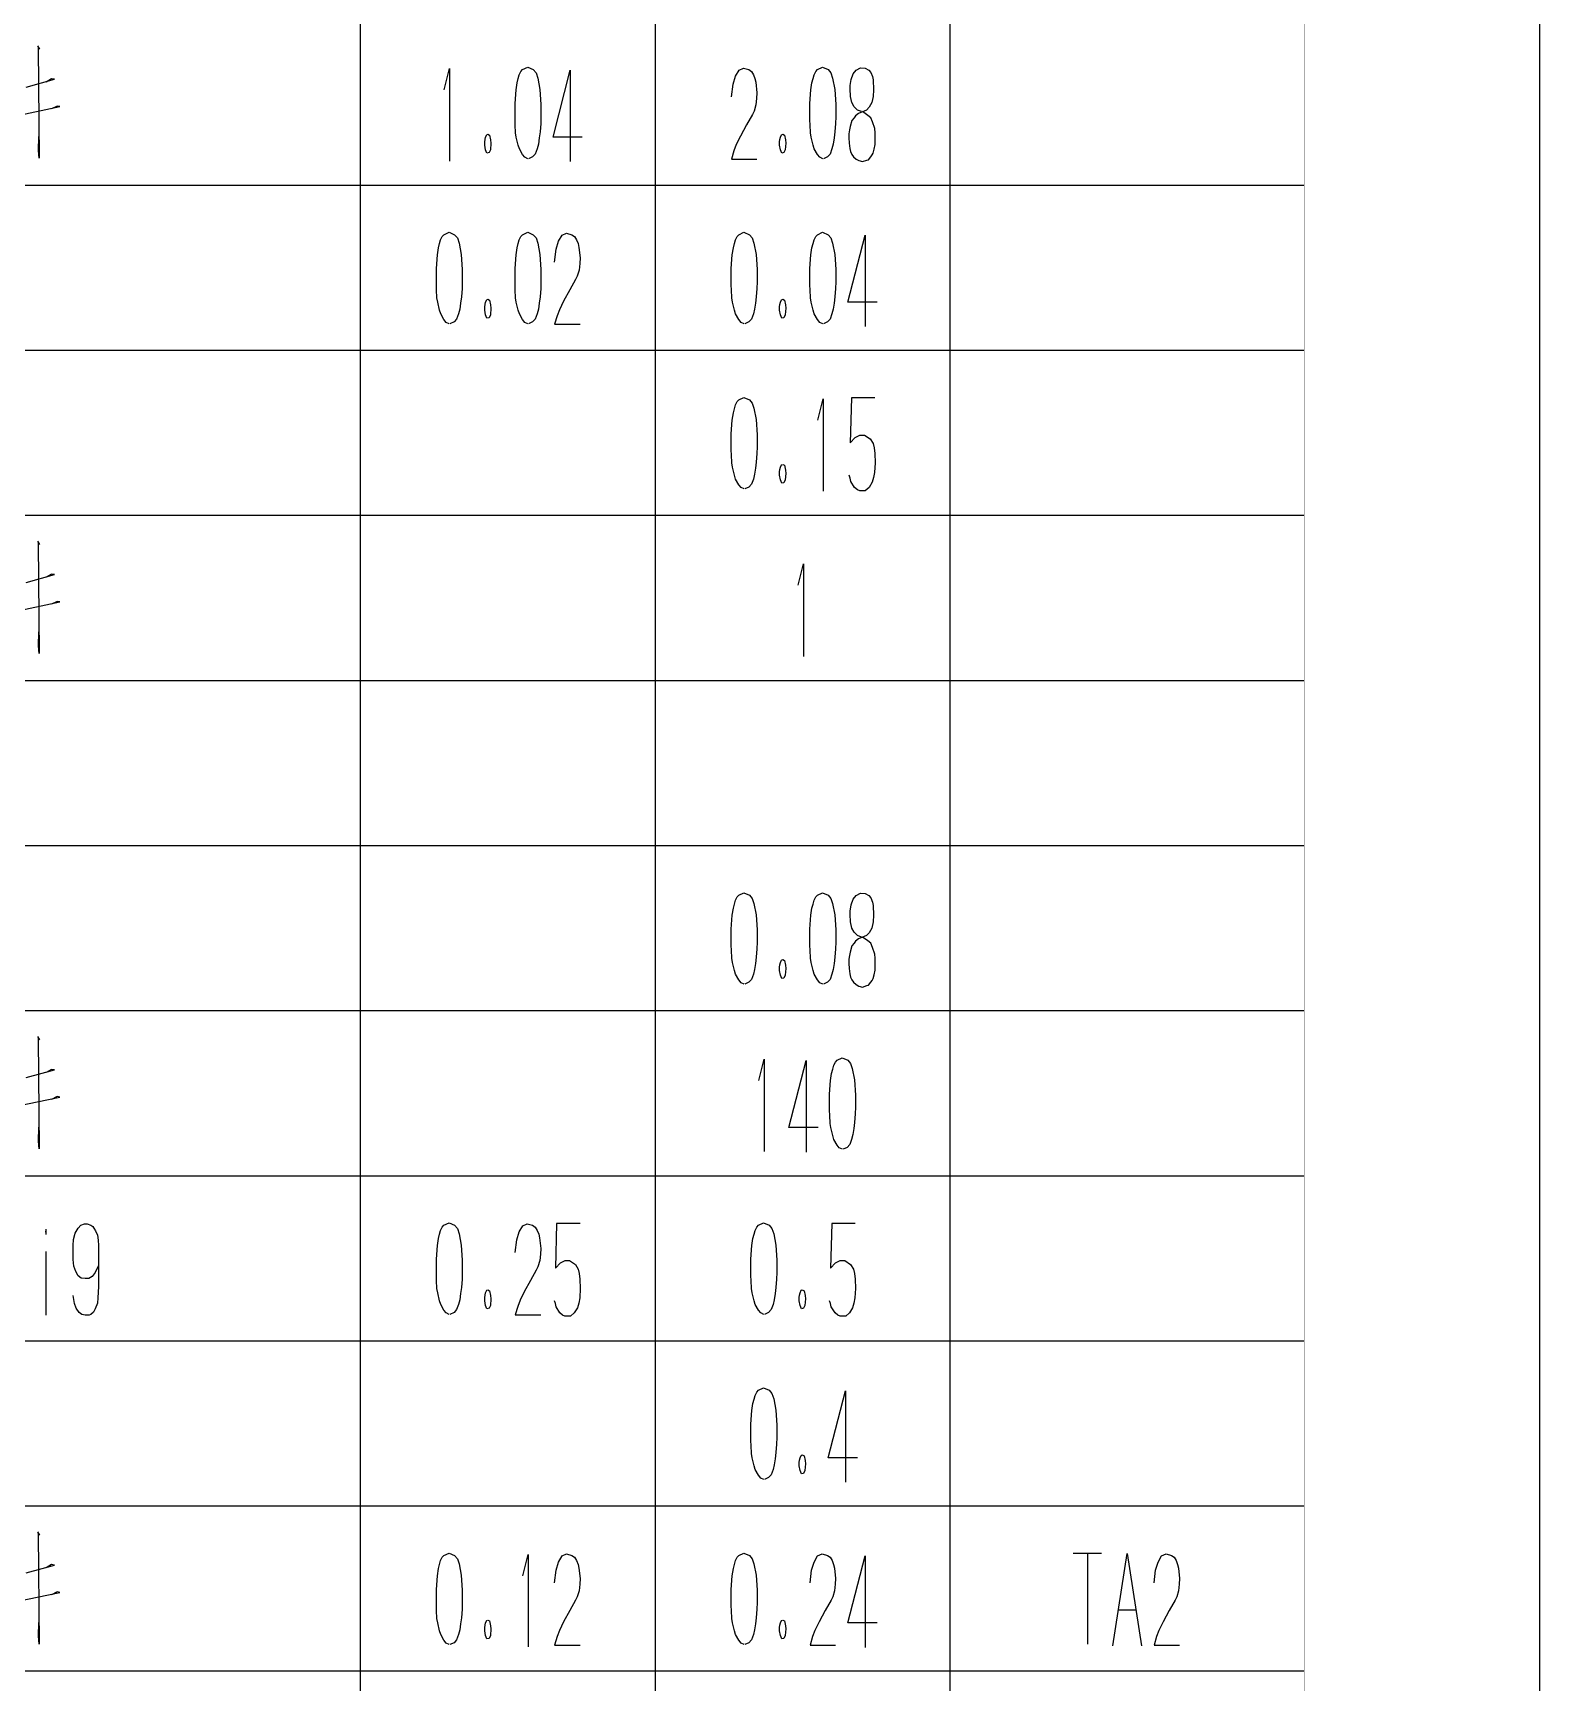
# Model space of a CAD drawing. Extents: x 0 to 2376, y 0 to 3364.
# Drawn here: x 2120.5 to 2376, y 542 to 821.8 of the extents above; entities that cross this region are included whole.
import ezdxf

# ---------------------------------------------------------------- set-up
doc = ezdxf.new("R2010")
doc.units = 0
doc.header["$MEASUREMENT"] = 0
for name, color, linetype in [('6', 7, 'Continuous'), ('8', 7, 'Continuous'), ('9', 7, 'Continuous')]:
    doc.layers.add(name, color=color, linetype=linetype)

# ---------------------------------------------------------------- blocks, each defined once
blk = doc.blocks.new('BLKENT83')
at = {"layer": '8', "color": 15, "linetype": 'Continuous'}
blk.add_line((2376, 0), (2376, 3364), dxfattribs=at)
at = {"layer": '8', "color": 7, "linetype": 'Continuous', "const_width": 0.03}
blk.add_lwpolyline([(2336, 40), (2336, 3324)], dxfattribs=at)
blk = doc.blocks.new('BLKENT210')
at = {"layer": '9', "color": 2, "linetype": 'Continuous'}
for p, q in [((2121.24, 567.608), (2121.56, 567.059)), ((2121.56, 567.059), (2121.35, 567.294)), ((2121.35, 567.294), (2121.5, 548.549)), ((2189.39, 562.08), (2189.58, 562.72)), ((2189.58, 562.72), (2189.86, 563.28)), ((2189.86, 563.28), (2190.12, 563.6)), ((2190.12, 563.6), (2191.01, 564)), ((2191.01, 564), (2191.95, 563.6)), ((2191.95, 563.6), (2192.42, 563.04)), ((2192.42, 563.04), (2192.71, 562.16)), ((2203.54, 560.16), (2204.43, 563.76)), ((2204.43, 563.76), (2204.43, 548.08)), ((2209.58, 562.48), (2210.18, 563.52)), ((2210.18, 563.52), (2210.94, 563.84)), ((2210.94, 563.84), (2211.82, 563.6)), ((2211.82, 563.6), (2212.29, 563.28)), ((2212.29, 563.28), (2212.63, 562.72)), ((2212.63, 562.72), (2212.87, 562.08)), ((2239.39, 562.08), (2239.58, 562.72)), ((2239.58, 562.72), (2239.86, 563.28)), ((2239.86, 563.28), (2240.12, 563.6)), ((2240.12, 563.6), (2241.01, 564)), ((2241.01, 564), (2241.95, 563.6)), ((2241.95, 563.6), (2242.42, 563.04)), ((2242.42, 563.04), (2242.71, 562.16)), ((2252.91, 562.48), (2253.51, 563.52)), ((2253.51, 563.52), (2254.27, 563.84)), ((2254.27, 563.84), (2255.16, 563.6)), ((2255.16, 563.6), (2255.63, 563.28)), ((2255.63, 563.28), (2255.97, 562.72)), ((2255.97, 562.72), (2256.2, 562.08)), ((2258.63, 552.16), (2261.56, 563.52)), ((2261.56, 563.52), (2261.56, 548)), ((2301.65, 563.92), (2296.86, 563.92)), ((2299.24, 563.92), (2299.24, 548.56)), ((2303.56, 548.24), (2305.99, 563.92)), ((2305.99, 563.92), (2308.44, 548.24)), ((2311.24, 562.48), (2311.84, 563.52)), ((2311.84, 563.52), (2312.6, 563.84)), ((2312.6, 563.84), (2313.49, 563.6)), ((2313.49, 563.6), (2313.96, 563.28)), ((2313.96, 563.28), (2314.3, 562.72)), ((2314.3, 562.72), (2314.54, 562.08)), ((2119.31, 560.627), (2124.07, 561.961)), ((2123.59, 562.039), (2122.71, 561.49)), ((2124.07, 561.961), (2123.59, 562.039)), ((2188.87, 557.84), (2189.03, 560.16)), ((2189.03, 560.16), (2189.21, 561.36)), ((2189.21, 561.36), (2189.39, 562.08)), ((2192.71, 562.16), (2193.08, 560.24)), ((2193.08, 560.24), (2193.24, 557.68)), ((2208.9, 558.96), (2209.16, 561.12)), ((2209.16, 561.12), (2209.58, 562.48)), ((2212.87, 562.08), (2213.03, 561.44)), ((2213.03, 561.44), (2213.21, 559.68)), ((2238.87, 557.84), (2239.03, 560.16)), ((2239.03, 560.16), (2239.21, 561.36)), ((2239.21, 561.36), (2239.39, 562.08)), ((2242.71, 562.16), (2243.08, 560.24)), ((2243.08, 560.24), (2243.24, 557.68)), ((2252.23, 558.96), (2252.49, 561.12)), ((2252.49, 561.12), (2252.91, 562.48)), ((2256.2, 562.08), (2256.36, 561.44)), ((2256.36, 561.44), (2256.54, 559.68)), ((2310.56, 558.96), (2310.82, 561.12)), ((2310.82, 561.12), (2311.24, 562.48)), ((2314.54, 562.08), (2314.69, 561.44)), ((2314.69, 561.44), (2314.88, 559.68)), ((2117.58, 555.765), (2125.01, 557.333)), ((2124.54, 557.412), (2123.59, 556.941)), ((2125.01, 557.333), (2124.54, 557.412)), ((2188.87, 555.04), (2188.87, 557.84)), ((2193.24, 557.68), (2193.24, 555.6)), ((2213.05, 557.6), (2212.74, 556.56)), ((2213.16, 558.72), (2213.05, 557.6)), ((2213.21, 559.68), (2213.16, 558.72)), ((2238.87, 555.04), (2238.87, 557.84)), ((2243.24, 557.68), (2243.24, 555.6)), ((2256.39, 557.6), (2256.07, 556.56)), ((2256.49, 558.72), (2256.39, 557.6)), ((2256.54, 559.68), (2256.49, 558.72)), ((2314.72, 557.6), (2314.41, 556.56)), ((2314.82, 558.72), (2314.72, 557.6)), ((2314.88, 559.68), (2314.82, 558.72)), ((2188.9, 554.24), (2188.87, 555.04)), ((2188.95, 552.88), (2188.9, 554.24)), ((2193.21, 554.48), (2193.1, 553.04)), ((2193.24, 555.6), (2193.21, 554.48)), ((2211.46, 554.24), (2210.41, 552.32)), ((2212.45, 556), (2211.46, 554.24)), ((2212.74, 556.56), (2212.45, 556)), ((2238.9, 554.24), (2238.87, 555.04)), ((2238.95, 552.88), (2238.9, 554.24)), ((2243.21, 554.48), (2243.1, 553.04)), ((2243.24, 555.6), (2243.21, 554.48)), ((2254.79, 554.24), (2253.75, 552.32)), ((2255.78, 556), (2254.79, 554.24)), ((2256.07, 556.56), (2255.78, 556)), ((2307.42, 554.32), (2304.47, 554.32)), ((2313.12, 554.24), (2312.08, 552.32)), ((2314.12, 556), (2313.12, 554.24)), ((2314.41, 556.56), (2314.12, 556)), ((2121.4, 549.882), (2121.45, 552.235)), ((2189.08, 552.16), (2188.95, 552.88)), ((2189.39, 550.8), (2189.08, 552.16)), ((2192.97, 552), (2192.82, 550.96)), ((2193.1, 553.04), (2192.97, 552)), ((2197.05, 551.36), (2197.1, 551.76)), ((2197.05, 550.8), (2197.05, 551.36)), ((2197.1, 551.76), (2197.18, 552.16)), ((2197.18, 552.16), (2197.39, 552.56)), ((2197.39, 552.56), (2197.52, 552.64)), ((2197.58, 552.64), (2197.86, 552.48)), ((2197.86, 552.48), (2198.05, 551.68)), ((2198.05, 551.68), (2198.1, 551.12)), ((2210.41, 552.32), (2209.71, 550.88)), ((2239.08, 552.16), (2238.95, 552.88)), ((2239.39, 550.8), (2239.08, 552.16)), ((2242.97, 552), (2242.82, 550.96)), ((2243.1, 553.04), (2242.97, 552)), ((2247.05, 551.36), (2247.1, 551.76)), ((2247.05, 550.8), (2247.05, 551.36)), ((2247.1, 551.76), (2247.18, 552.16)), ((2247.18, 552.16), (2247.39, 552.56)), ((2247.39, 552.56), (2247.52, 552.64)), ((2247.58, 552.64), (2247.86, 552.48)), ((2247.86, 552.48), (2248.05, 551.68)), ((2248.05, 551.68), (2248.1, 551.12)), ((2253.75, 552.32), (2253.04, 550.88)), ((2263.58, 552.16), (2258.63, 552.16)), ((2312.08, 552.32), (2311.37, 550.88)), ((2121.5, 548.549), (2121.4, 549.882)), ((2189.6, 550.16), (2189.39, 550.8)), ((2190.12, 549.2), (2189.6, 550.16)), ((2190.52, 548.72), (2190.12, 549.2)), ((2191.04, 548.48), (2190.52, 548.72)), ((2191.85, 548.8), (2191.14, 548.48)), ((2192.29, 549.28), (2191.85, 548.8)), ((2192.61, 550.16), (2192.29, 549.28)), ((2192.82, 550.96), (2192.61, 550.16)), ((2197.18, 550), (2197.05, 550.8)), ((2197.42, 549.44), (2197.18, 550)), ((2197.78, 549.52), (2197.42, 549.44)), ((2198.02, 550), (2197.78, 549.52)), ((2198.1, 551.12), (2198.02, 550)), ((2209.31, 549.84), (2208.9, 548.4)), ((2209.71, 550.88), (2209.31, 549.84)), ((2239.6, 550.16), (2239.39, 550.8)), ((2240.12, 549.2), (2239.6, 550.16)), ((2240.52, 548.72), (2240.12, 549.2)), ((2241.04, 548.48), (2240.52, 548.72)), ((2241.85, 548.8), (2241.14, 548.48)), ((2242.29, 549.28), (2241.85, 548.8)), ((2242.61, 550.16), (2242.29, 549.28)), ((2242.82, 550.96), (2242.61, 550.16)), ((2247.18, 550), (2247.05, 550.8)), ((2247.42, 549.44), (2247.18, 550)), ((2247.78, 549.52), (2247.42, 549.44)), ((2248.02, 550), (2247.78, 549.52)), ((2248.1, 551.12), (2248.02, 550)), ((2252.65, 549.84), (2252.23, 548.4)), ((2253.04, 550.88), (2252.65, 549.84)), ((2310.98, 549.84), (2310.56, 548.4)), ((2311.37, 550.88), (2310.98, 549.84)), ((2208.9, 548.4), (2213.21, 548.4)), ((2252.23, 548.4), (2256.54, 548.4)), ((2310.56, 548.4), (2314.88, 548.4))]:
    blk.add_line(p, q, dxfattribs=at)
blk = doc.blocks.new('BLKENT211')
at = {"layer": '9', "color": 2, "linetype": 'Continuous'}
for p, q in [((2242.73, 590.08), (2242.91, 590.72)), ((2242.91, 590.72), (2243.2, 591.28)), ((2243.2, 591.28), (2243.46, 591.6)), ((2243.46, 591.6), (2244.35, 592)), ((2244.35, 592), (2245.29, 591.6)), ((2245.29, 591.6), (2245.76, 591.04)), ((2245.76, 591.04), (2246.05, 590.16)), ((2255.3, 580.16), (2258.23, 591.52)), ((2258.23, 591.52), (2258.23, 576)), ((2242.2, 585.84), (2242.36, 588.16)), ((2242.36, 588.16), (2242.54, 589.36)), ((2242.54, 589.36), (2242.73, 590.08)), ((2246.05, 590.16), (2246.41, 588.24)), ((2246.41, 588.24), (2246.57, 585.68)), ((2242.2, 583.04), (2242.2, 585.84)), ((2246.57, 585.68), (2246.57, 583.6)), ((2242.23, 582.24), (2242.2, 583.04)), ((2242.28, 580.88), (2242.23, 582.24)), ((2246.54, 582.48), (2246.44, 581.04)), ((2246.57, 583.6), (2246.54, 582.48)), ((2242.41, 580.16), (2242.28, 580.88)), ((2242.73, 578.8), (2242.41, 580.16)), ((2246.31, 580), (2246.15, 578.96)), ((2246.44, 581.04), (2246.31, 580)), ((2250.39, 579.36), (2250.44, 579.76)), ((2250.39, 578.8), (2250.39, 579.36)), ((2250.44, 579.76), (2250.52, 580.16)), ((2250.52, 580.16), (2250.73, 580.56)), ((2250.73, 580.56), (2250.86, 580.64)), ((2250.91, 580.64), (2251.2, 580.48)), ((2251.2, 580.48), (2251.38, 579.68)), ((2251.38, 579.68), (2251.43, 579.12)), ((2260.24, 580.16), (2255.3, 580.16)), ((2242.93, 578.16), (2242.73, 578.8)), ((2243.46, 577.2), (2242.93, 578.16)), ((2243.85, 576.72), (2243.46, 577.2)), ((2244.37, 576.48), (2243.85, 576.72)), ((2245.18, 576.8), (2244.48, 576.48)), ((2245.63, 577.28), (2245.18, 576.8)), ((2245.94, 578.16), (2245.63, 577.28)), ((2246.15, 578.96), (2245.94, 578.16)), ((2250.52, 578), (2250.39, 578.8)), ((2250.75, 577.44), (2250.52, 578)), ((2251.12, 577.52), (2250.75, 577.44)), ((2251.35, 578), (2251.12, 577.52)), ((2251.43, 579.12), (2251.35, 578))]:
    blk.add_line(p, q, dxfattribs=at)
blk = doc.blocks.new('BLKENT212')
at = {"layer": '9', "color": 2, "linetype": 'Continuous'}
for p, q in [((2122.65, 618.48), (2122.5, 618.48)), ((2122.6, 618.96), (2122.6, 618)), ((2127.62, 618.24), (2128.12, 619.12)), ((2128.12, 619.12), (2128.56, 619.6)), ((2128.56, 619.6), (2129.16, 619.84)), ((2129.16, 619.84), (2129.63, 619.84)), ((2129.63, 619.84), (2130.24, 619.6)), ((2130.24, 619.6), (2130.58, 619.36)), ((2130.58, 619.36), (2130.76, 619.12)), ((2130.76, 619.12), (2131.07, 618.64)), ((2131.07, 618.64), (2131.36, 617.92)), ((2189.39, 618.08), (2189.58, 618.72)), ((2189.58, 618.72), (2189.86, 619.28)), ((2189.86, 619.28), (2190.12, 619.6)), ((2190.12, 619.6), (2191.01, 620)), ((2191.01, 620), (2191.95, 619.6)), ((2191.95, 619.6), (2192.42, 619.04)), ((2192.42, 619.04), (2192.71, 618.16)), ((2202.49, 617.12), (2202.91, 618.48)), ((2202.91, 618.48), (2203.51, 619.52)), ((2203.51, 619.52), (2204.27, 619.84)), ((2204.27, 619.84), (2205.16, 619.6)), ((2205.16, 619.6), (2205.63, 619.28)), ((2205.63, 619.28), (2205.97, 618.72)), ((2205.97, 618.72), (2206.2, 618.08)), ((2209.24, 619.92), (2209.03, 612.32)), ((2213.21, 619.92), (2209.24, 619.92)), ((2242.73, 618.08), (2242.91, 618.72)), ((2242.91, 618.72), (2243.2, 619.28)), ((2243.2, 619.28), (2243.46, 619.6)), ((2243.46, 619.6), (2244.35, 620)), ((2244.35, 620), (2245.29, 619.6)), ((2245.29, 619.6), (2245.76, 619.04)), ((2245.76, 619.04), (2246.05, 618.16)), ((2255.9, 619.92), (2255.69, 612.32)), ((2259.88, 619.92), (2255.9, 619.92)), ((2127.26, 616.16), (2127.33, 617.2)), ((2127.26, 615.04), (2127.26, 616.16)), ((2127.33, 617.2), (2127.62, 618.24)), ((2131.36, 617.92), (2131.52, 617.04)), ((2131.52, 617.04), (2131.54, 616.16)), ((2131.54, 616.16), (2131.54, 612.48)), ((2188.87, 613.84), (2189.03, 616.16)), ((2189.03, 616.16), (2189.21, 617.36)), ((2189.21, 617.36), (2189.39, 618.08)), ((2192.71, 618.16), (2193.08, 616.24)), ((2193.08, 616.24), (2193.24, 613.68)), ((2202.23, 614.96), (2202.49, 617.12)), ((2206.2, 618.08), (2206.36, 617.44)), ((2206.36, 617.44), (2206.54, 615.68)), ((2206.54, 615.68), (2206.49, 614.72)), ((2242.2, 613.84), (2242.36, 616.16)), ((2242.36, 616.16), (2242.54, 617.36)), ((2242.54, 617.36), (2242.73, 618.08)), ((2246.05, 618.16), (2246.41, 616.24)), ((2246.41, 616.24), (2246.57, 613.68)), ((2122.6, 615.12), (2122.6, 604.32)), ((2127.26, 613.76), (2127.26, 615.04)), ((2127.36, 612.64), (2127.26, 613.76)), ((2188.87, 611.04), (2188.87, 613.84)), ((2193.24, 613.68), (2193.24, 611.6)), ((2206.39, 613.6), (2206.07, 612.56)), ((2206.49, 614.72), (2206.39, 613.6)), ((2209.03, 612.32), (2209.89, 613.2)), ((2209.89, 613.2), (2210.67, 613.6)), ((2210.67, 613.6), (2211.43, 613.6)), ((2211.43, 613.6), (2212.43, 612.96)), ((2212.43, 612.96), (2212.9, 612.16)), ((2242.2, 611.04), (2242.2, 613.84)), ((2246.57, 613.68), (2246.57, 611.6)), ((2255.69, 612.32), (2256.56, 613.2)), ((2256.56, 613.2), (2257.34, 613.6)), ((2257.34, 613.6), (2258.1, 613.6)), ((2258.1, 613.6), (2259.09, 612.96)), ((2259.09, 612.96), (2259.56, 612.16)), ((2127.73, 611.76), (2127.36, 612.64)), ((2128.12, 611.04), (2127.73, 611.76)), ((2128.64, 610.64), (2128.12, 611.04)), ((2129.32, 610.56), (2128.64, 610.64)), ((2129.9, 610.56), (2129.32, 610.56)), ((2130.47, 610.88), (2129.9, 610.56)), ((2131.02, 611.6), (2130.47, 610.88)), ((2131.52, 612.64), (2131.02, 611.6)), ((2131.54, 612.48), (2131.54, 609.2)), ((2188.9, 610.24), (2188.87, 611.04)), ((2188.95, 608.88), (2188.9, 610.24)), ((2193.21, 610.48), (2193.1, 609.04)), ((2193.24, 611.6), (2193.21, 610.48)), ((2204.79, 610.24), (2203.75, 608.32)), ((2205.78, 612), (2204.79, 610.24)), ((2206.07, 612.56), (2205.78, 612)), ((2212.9, 612.16), (2213.08, 611.44)), ((2213.08, 611.44), (2213.18, 610.48)), ((2213.18, 610.48), (2213.24, 608.88)), ((2242.23, 610.24), (2242.2, 611.04)), ((2242.28, 608.88), (2242.23, 610.24)), ((2246.54, 610.48), (2246.44, 609.04)), ((2246.57, 611.6), (2246.54, 610.48)), ((2259.56, 612.16), (2259.75, 611.44)), ((2259.75, 611.44), (2259.85, 610.48)), ((2259.85, 610.48), (2259.9, 608.88)), ((2127.46, 606.32), (2127.26, 607.68)), ((2131.46, 607.28), (2131.36, 606.4)), ((2131.54, 609.2), (2131.46, 607.28)), ((2189.08, 608.16), (2188.95, 608.88)), ((2189.39, 606.8), (2189.08, 608.16)), ((2192.97, 608), (2192.82, 606.96)), ((2193.1, 609.04), (2192.97, 608)), ((2197.05, 607.36), (2197.1, 607.76)), ((2197.05, 606.8), (2197.05, 607.36)), ((2197.1, 607.76), (2197.18, 608.16)), ((2197.18, 608.16), (2197.39, 608.56)), ((2197.39, 608.56), (2197.52, 608.64)), ((2197.58, 608.64), (2197.86, 608.48)), ((2197.86, 608.48), (2198.05, 607.68)), ((2198.05, 607.68), (2198.1, 607.12)), ((2203.75, 608.32), (2203.04, 606.88)), ((2213.16, 607.28), (2213, 606.4)), ((2213.24, 608.88), (2213.16, 607.28)), ((2242.41, 608.16), (2242.28, 608.88)), ((2242.73, 606.8), (2242.41, 608.16)), ((2246.31, 608), (2246.15, 606.96)), ((2246.44, 609.04), (2246.31, 608)), ((2250.39, 607.36), (2250.44, 607.76)), ((2250.39, 606.8), (2250.39, 607.36)), ((2250.44, 607.76), (2250.52, 608.16)), ((2250.52, 608.16), (2250.73, 608.56)), ((2250.73, 608.56), (2250.86, 608.64)), ((2250.91, 608.64), (2251.2, 608.48)), ((2251.2, 608.48), (2251.38, 607.68)), ((2251.38, 607.68), (2251.43, 607.12)), ((2259.82, 607.28), (2259.67, 606.4)), ((2259.9, 608.88), (2259.82, 607.28)), ((2127.75, 605.52), (2127.46, 606.32)), ((2128.3, 604.8), (2127.75, 605.52)), ((2128.75, 604.48), (2128.3, 604.8)), ((2129.32, 604.32), (2128.75, 604.48)), ((2130.26, 604.48), (2129.95, 604.32)), ((2130.71, 604.88), (2130.26, 604.48)), ((2131.02, 605.44), (2130.71, 604.88)), ((2131.36, 606.4), (2131.02, 605.44)), ((2189.6, 606.16), (2189.39, 606.8)), ((2190.12, 605.2), (2189.6, 606.16)), ((2190.52, 604.72), (2190.12, 605.2)), ((2191.04, 604.48), (2190.52, 604.72)), ((2191.85, 604.8), (2191.14, 604.48)), ((2192.29, 605.28), (2191.85, 604.8)), ((2192.61, 606.16), (2192.29, 605.28)), ((2192.82, 606.96), (2192.61, 606.16)), ((2197.18, 606), (2197.05, 606.8)), ((2197.42, 605.44), (2197.18, 606)), ((2197.78, 605.52), (2197.42, 605.44)), ((2198.02, 606), (2197.78, 605.52)), ((2198.1, 607.12), (2198.02, 606)), ((2202.65, 605.84), (2202.23, 604.4)), ((2203.04, 606.88), (2202.65, 605.84)), ((2209.03, 606.32), (2208.87, 606.8)), ((2209.16, 605.76), (2209.03, 606.32)), ((2209.78, 604.72), (2209.16, 605.76)), ((2210.26, 604.32), (2209.78, 604.72)), ((2212.24, 604.72), (2211.59, 604.16)), ((2212.77, 605.6), (2212.24, 604.72)), ((2213, 606.4), (2212.77, 605.6)), ((2242.93, 606.16), (2242.73, 606.8)), ((2243.46, 605.2), (2242.93, 606.16)), ((2243.85, 604.72), (2243.46, 605.2)), ((2244.37, 604.48), (2243.85, 604.72)), ((2245.18, 604.8), (2244.48, 604.48)), ((2245.63, 605.28), (2245.18, 604.8)), ((2245.94, 606.16), (2245.63, 605.28)), ((2246.15, 606.96), (2245.94, 606.16)), ((2250.52, 606), (2250.39, 606.8)), ((2250.75, 605.44), (2250.52, 606)), ((2251.12, 605.52), (2250.75, 605.44)), ((2251.35, 606), (2251.12, 605.52)), ((2251.43, 607.12), (2251.35, 606)), ((2255.69, 606.32), (2255.54, 606.8)), ((2255.82, 605.76), (2255.69, 606.32)), ((2256.45, 604.72), (2255.82, 605.76)), ((2256.92, 604.32), (2256.45, 604.72)), ((2258.91, 604.72), (2258.26, 604.16)), ((2259.43, 605.6), (2258.91, 604.72)), ((2259.67, 606.4), (2259.43, 605.6)), ((2129.95, 604.32), (2129.32, 604.32)), ((2202.23, 604.4), (2206.54, 604.4)), ((2210.65, 604.16), (2210.26, 604.32)), ((2211.59, 604.16), (2210.65, 604.16)), ((2257.31, 604.16), (2256.92, 604.32)), ((2258.26, 604.16), (2257.31, 604.16))]:
    blk.add_line(p, q, dxfattribs=at)
blk = doc.blocks.new('BLKENT213')
at = {"layer": '9', "color": 2, "linetype": 'Continuous'}
for p, q in [((2121.24, 651.608), (2121.56, 651.059)), ((2121.56, 651.059), (2121.35, 651.294)), ((2121.35, 651.294), (2121.5, 632.549)), ((2243.54, 644.16), (2244.42, 647.76)), ((2244.42, 647.76), (2244.42, 632.08)), ((2248.63, 636.16), (2251.56, 647.52)), ((2251.56, 647.52), (2251.56, 632)), ((2256.06, 646.08), (2256.24, 646.72)), ((2256.24, 646.72), (2256.53, 647.28)), ((2256.53, 647.28), (2256.79, 647.6)), ((2256.79, 647.6), (2257.68, 648)), ((2257.68, 648), (2258.62, 647.6)), ((2258.62, 647.6), (2259.09, 647.04)), ((2259.09, 647.04), (2259.38, 646.16)), ((2119.31, 644.627), (2124.07, 645.961)), ((2123.59, 646.039), (2122.71, 645.49)), ((2124.07, 645.961), (2123.59, 646.039)), ((2255.54, 641.84), (2255.69, 644.16)), ((2255.69, 644.16), (2255.88, 645.36)), ((2255.88, 645.36), (2256.06, 646.08)), ((2259.38, 646.16), (2259.75, 644.24)), ((2259.75, 644.24), (2259.9, 641.68)), ((2117.58, 639.765), (2125.01, 641.333)), ((2124.54, 641.412), (2123.59, 640.941)), ((2125.01, 641.333), (2124.54, 641.412)), ((2255.54, 639.04), (2255.54, 641.84)), ((2259.9, 641.68), (2259.9, 639.6)), ((2255.56, 638.24), (2255.54, 639.04)), ((2255.61, 636.88), (2255.56, 638.24)), ((2259.88, 638.48), (2259.77, 637.04)), ((2259.9, 639.6), (2259.88, 638.48)), ((2121.4, 633.882), (2121.45, 636.235)), ((2253.58, 636.16), (2248.63, 636.16)), ((2255.75, 636.16), (2255.61, 636.88)), ((2256.06, 634.8), (2255.75, 636.16)), ((2259.64, 636), (2259.48, 634.96)), ((2259.77, 637.04), (2259.64, 636)), ((2121.5, 632.549), (2121.4, 633.882)), ((2256.27, 634.16), (2256.06, 634.8)), ((2256.79, 633.2), (2256.27, 634.16)), ((2257.18, 632.72), (2256.79, 633.2)), ((2257.71, 632.48), (2257.18, 632.72)), ((2258.52, 632.8), (2257.81, 632.48)), ((2258.96, 633.28), (2258.52, 632.8)), ((2259.27, 634.16), (2258.96, 633.28)), ((2259.48, 634.96), (2259.27, 634.16))]:
    blk.add_line(p, q, dxfattribs=at)
blk = doc.blocks.new('BLKENT214')
at = {"layer": '9', "color": 2, "linetype": 'Continuous'}
for p, q in [((2239.39, 674.08), (2239.58, 674.72)), ((2239.58, 674.72), (2239.86, 675.28)), ((2239.86, 675.28), (2240.12, 675.6)), ((2240.12, 675.6), (2241.01, 676)), ((2241.01, 676), (2241.95, 675.6)), ((2241.95, 675.6), (2242.42, 675.04)), ((2242.42, 675.04), (2242.71, 674.16)), ((2252.73, 674.08), (2252.91, 674.72)), ((2252.91, 674.72), (2253.2, 675.28)), ((2253.2, 675.28), (2253.46, 675.6)), ((2253.46, 675.6), (2254.35, 676)), ((2254.35, 676), (2255.29, 675.6)), ((2255.29, 675.6), (2255.76, 675.04)), ((2255.76, 675.04), (2256.05, 674.16)), ((2259.18, 673.92), (2259.55, 674.88)), ((2259.55, 674.88), (2260.02, 675.52)), ((2260.02, 675.52), (2260.75, 675.92)), ((2260.75, 675.92), (2261.54, 675.84)), ((2261.54, 675.84), (2262.19, 675.52)), ((2262.19, 675.52), (2262.5, 675.12)), ((2262.5, 675.12), (2262.79, 674.4)), ((2238.87, 669.84), (2239.03, 672.16)), ((2239.03, 672.16), (2239.21, 673.36)), ((2239.21, 673.36), (2239.39, 674.08)), ((2242.71, 674.16), (2243.08, 672.24)), ((2243.08, 672.24), (2243.24, 669.68)), ((2252.2, 669.84), (2252.36, 672.16)), ((2252.36, 672.16), (2252.54, 673.36)), ((2252.54, 673.36), (2252.73, 674.08)), ((2256.05, 674.16), (2256.41, 672.24)), ((2256.41, 672.24), (2256.57, 669.68)), ((2259.05, 672.88), (2259.18, 673.92)), ((2259.05, 672.32), (2259.05, 672.88)), ((2259.1, 671.04), (2259.05, 672.32)), ((2262.79, 674.4), (2262.92, 673.84)), ((2262.92, 673.84), (2263, 672.16)), ((2263, 672.16), (2262.92, 671.04)), ((2238.87, 667.04), (2238.87, 669.84)), ((2243.24, 669.68), (2243.24, 667.6)), ((2252.2, 667.04), (2252.2, 669.84)), ((2256.57, 669.68), (2256.57, 667.6)), ((2259.31, 670), (2259.1, 671.04)), ((2259.68, 669.28), (2259.31, 670)), ((2260.28, 668.72), (2259.68, 669.28)), ((2262.27, 669.2), (2261.77, 668.72)), ((2262.69, 670), (2262.27, 669.2)), ((2262.92, 671.04), (2262.69, 670)), ((2238.9, 666.24), (2238.87, 667.04)), ((2238.95, 664.88), (2238.9, 666.24)), ((2243.21, 666.48), (2243.1, 665.04)), ((2243.24, 667.6), (2243.21, 666.48)), ((2252.23, 666.24), (2252.2, 667.04)), ((2252.28, 664.88), (2252.23, 666.24)), ((2256.54, 666.48), (2256.44, 665.04)), ((2256.57, 667.6), (2256.54, 666.48)), ((2259.31, 666.96), (2259.03, 665.92)), ((2259.68, 667.44), (2259.31, 666.96)), ((2259.94, 667.76), (2259.68, 667.44)), ((2260.44, 668.16), (2259.94, 667.76)), ((2260.96, 668.48), (2260.28, 668.72)), ((2261.41, 668.56), (2260.44, 668.16)), ((2262.03, 667.84), (2261.14, 668.48)), ((2261.77, 668.72), (2261.41, 668.56)), ((2262.5, 667.44), (2262.03, 667.84)), ((2262.82, 666.72), (2262.5, 667.44)), ((2263.18, 665.6), (2262.82, 666.72)), ((2239.08, 664.16), (2238.95, 664.88)), ((2239.39, 662.8), (2239.08, 664.16)), ((2242.97, 664), (2242.82, 662.96)), ((2243.1, 665.04), (2242.97, 664)), ((2247.05, 663.36), (2247.1, 663.76)), ((2247.05, 662.8), (2247.05, 663.36)), ((2247.1, 663.76), (2247.18, 664.16)), ((2247.18, 664.16), (2247.39, 664.56)), ((2247.39, 664.56), (2247.52, 664.64)), ((2247.58, 664.64), (2247.86, 664.48)), ((2247.86, 664.48), (2248.05, 663.68)), ((2248.05, 663.68), (2248.1, 663.12)), ((2252.41, 664.16), (2252.28, 664.88)), ((2252.73, 662.8), (2252.41, 664.16)), ((2256.31, 664), (2256.15, 662.96)), ((2256.44, 665.04), (2256.31, 664)), ((2258.9, 665.36), (2258.82, 664.72)), ((2258.82, 664.72), (2258.82, 664)), ((2258.82, 664), (2258.84, 663.12)), ((2259.03, 665.92), (2258.9, 665.36)), ((2263.24, 664.88), (2263.18, 665.6)), ((2263.24, 663.84), (2263.24, 664.88)), ((2263.24, 662.88), (2263.24, 663.84)), ((2239.6, 662.16), (2239.39, 662.8)), ((2240.12, 661.2), (2239.6, 662.16)), ((2240.52, 660.72), (2240.12, 661.2)), ((2241.04, 660.48), (2240.52, 660.72)), ((2241.85, 660.8), (2241.14, 660.48)), ((2242.29, 661.28), (2241.85, 660.8)), ((2242.61, 662.16), (2242.29, 661.28)), ((2242.82, 662.96), (2242.61, 662.16)), ((2247.18, 662), (2247.05, 662.8)), ((2247.42, 661.44), (2247.18, 662)), ((2247.78, 661.52), (2247.42, 661.44)), ((2248.02, 662), (2247.78, 661.52)), ((2248.1, 663.12), (2248.02, 662)), ((2252.93, 662.16), (2252.73, 662.8)), ((2253.46, 661.2), (2252.93, 662.16)), ((2253.85, 660.72), (2253.46, 661.2)), ((2254.37, 660.48), (2253.85, 660.72)), ((2255.18, 660.8), (2254.48, 660.48)), ((2255.63, 661.28), (2255.18, 660.8)), ((2255.94, 662.16), (2255.63, 661.28)), ((2256.15, 662.96), (2255.94, 662.16)), ((2258.84, 663.12), (2258.95, 662.24)), ((2258.95, 662.24), (2259.1, 661.68)), ((2259.1, 661.68), (2259.29, 661.2)), ((2259.29, 661.2), (2259.6, 660.8)), ((2259.6, 660.8), (2260.05, 660.4)), ((2262.11, 660.32), (2262.5, 660.8)), ((2262.5, 660.8), (2262.77, 661.12)), ((2262.77, 661.12), (2262.9, 661.44)), ((2262.9, 661.44), (2263.08, 662.08)), ((2263.08, 662.08), (2263.24, 662.88)), ((2260.05, 660.4), (2260.49, 660.16)), ((2260.49, 660.16), (2261.09, 660)), ((2261.09, 660), (2261.82, 660.24)), ((2261.82, 660.24), (2262.11, 660.32))]:
    blk.add_line(p, q, dxfattribs=at)
blk = doc.blocks.new('BLKENT216')
at = {"layer": '9', "color": 2, "linetype": 'Continuous'}
for p, q in [((2121.24, 735.608), (2121.56, 735.059)), ((2121.56, 735.059), (2121.35, 735.294)), ((2121.35, 735.294), (2121.5, 716.549)), ((2250.2, 728.16), (2251.09, 731.76)), ((2251.09, 731.76), (2251.09, 716.08)), ((2119.31, 728.627), (2124.07, 729.961)), ((2123.59, 730.039), (2122.71, 729.49)), ((2124.07, 729.961), (2123.59, 730.039)), ((2117.58, 723.765), (2125.01, 725.333)), ((2124.54, 725.412), (2123.59, 724.941)), ((2125.01, 725.333), (2124.54, 725.412)), ((2121.4, 717.882), (2121.45, 720.235)), ((2121.5, 716.549), (2121.4, 717.882))]:
    blk.add_line(p, q, dxfattribs=at)
blk = doc.blocks.new('BLKENT217')
at = {"layer": '9', "color": 2, "linetype": 'Continuous'}
for p, q in [((2239.39, 758.08), (2239.58, 758.72)), ((2239.58, 758.72), (2239.86, 759.28)), ((2239.86, 759.28), (2240.12, 759.6)), ((2240.12, 759.6), (2241.01, 760)), ((2241.01, 760), (2241.95, 759.6)), ((2241.95, 759.6), (2242.42, 759.04)), ((2242.42, 759.04), (2242.71, 758.16)), ((2253.54, 756.16), (2254.43, 759.76)), ((2254.43, 759.76), (2254.43, 744.08)), ((2259.24, 759.92), (2259.03, 752.32)), ((2263.21, 759.92), (2259.24, 759.92)), ((2238.87, 753.84), (2239.03, 756.16)), ((2239.03, 756.16), (2239.21, 757.36)), ((2239.21, 757.36), (2239.39, 758.08)), ((2242.71, 758.16), (2243.08, 756.24)), ((2243.08, 756.24), (2243.24, 753.68)), ((2238.87, 751.04), (2238.87, 753.84)), ((2243.24, 753.68), (2243.24, 751.6)), ((2259.03, 752.32), (2259.89, 753.2)), ((2259.89, 753.2), (2260.67, 753.6)), ((2260.67, 753.6), (2261.43, 753.6)), ((2261.43, 753.6), (2262.43, 752.96)), ((2262.43, 752.96), (2262.9, 752.16)), ((2238.9, 750.24), (2238.87, 751.04)), ((2238.95, 748.88), (2238.9, 750.24)), ((2243.21, 750.48), (2243.1, 749.04)), ((2243.24, 751.6), (2243.21, 750.48)), ((2262.9, 752.16), (2263.08, 751.44)), ((2263.08, 751.44), (2263.18, 750.48)), ((2263.18, 750.48), (2263.24, 748.88)), ((2239.08, 748.16), (2238.95, 748.88)), ((2239.39, 746.8), (2239.08, 748.16)), ((2242.97, 748), (2242.82, 746.96)), ((2243.1, 749.04), (2242.97, 748)), ((2247.05, 747.36), (2247.1, 747.76)), ((2247.05, 746.8), (2247.05, 747.36)), ((2247.1, 747.76), (2247.18, 748.16)), ((2247.18, 748.16), (2247.39, 748.56)), ((2247.39, 748.56), (2247.52, 748.64)), ((2247.58, 748.64), (2247.86, 748.48)), ((2247.86, 748.48), (2248.05, 747.68)), ((2248.05, 747.68), (2248.1, 747.12)), ((2263.16, 747.28), (2263, 746.4)), ((2263.24, 748.88), (2263.16, 747.28)), ((2239.6, 746.16), (2239.39, 746.8)), ((2240.12, 745.2), (2239.6, 746.16)), ((2240.52, 744.72), (2240.12, 745.2)), ((2241.04, 744.48), (2240.52, 744.72)), ((2241.85, 744.8), (2241.14, 744.48)), ((2242.29, 745.28), (2241.85, 744.8)), ((2242.61, 746.16), (2242.29, 745.28)), ((2242.82, 746.96), (2242.61, 746.16)), ((2247.18, 746), (2247.05, 746.8)), ((2247.42, 745.44), (2247.18, 746)), ((2247.78, 745.52), (2247.42, 745.44)), ((2248.02, 746), (2247.78, 745.52)), ((2248.1, 747.12), (2248.02, 746)), ((2259.03, 746.32), (2258.87, 746.8)), ((2259.16, 745.76), (2259.03, 746.32)), ((2259.78, 744.72), (2259.16, 745.76)), ((2260.26, 744.32), (2259.78, 744.72)), ((2262.24, 744.72), (2261.59, 744.16)), ((2262.77, 745.6), (2262.24, 744.72)), ((2263, 746.4), (2262.77, 745.6)), ((2260.65, 744.16), (2260.26, 744.32)), ((2261.59, 744.16), (2260.65, 744.16))]:
    blk.add_line(p, q, dxfattribs=at)
blk = doc.blocks.new('BLKENT218')
at = {"layer": '9', "color": 2, "linetype": 'Continuous'}
for p, q in [((2189.39, 786.08), (2189.58, 786.72)), ((2189.58, 786.72), (2189.86, 787.28)), ((2189.86, 787.28), (2190.12, 787.6)), ((2190.12, 787.6), (2191.01, 788)), ((2191.01, 788), (2191.95, 787.6)), ((2191.95, 787.6), (2192.42, 787.04)), ((2192.42, 787.04), (2192.71, 786.16)), ((2202.73, 786.08), (2202.91, 786.72)), ((2202.91, 786.72), (2203.2, 787.28)), ((2203.2, 787.28), (2203.46, 787.6)), ((2203.46, 787.6), (2204.35, 788)), ((2204.35, 788), (2205.29, 787.6)), ((2205.29, 787.6), (2205.76, 787.04)), ((2205.76, 787.04), (2206.05, 786.16)), ((2209.16, 785.12), (2209.58, 786.48)), ((2209.58, 786.48), (2210.18, 787.52)), ((2210.18, 787.52), (2210.94, 787.84)), ((2210.94, 787.84), (2211.82, 787.6)), ((2211.82, 787.6), (2212.29, 787.28)), ((2212.29, 787.28), (2212.63, 786.72)), ((2212.63, 786.72), (2212.87, 786.08)), ((2239.39, 786.08), (2239.58, 786.72)), ((2239.58, 786.72), (2239.86, 787.28)), ((2239.86, 787.28), (2240.12, 787.6)), ((2240.12, 787.6), (2241.01, 788)), ((2241.01, 788), (2241.95, 787.6)), ((2241.95, 787.6), (2242.42, 787.04)), ((2242.42, 787.04), (2242.71, 786.16)), ((2252.73, 786.08), (2252.91, 786.72)), ((2252.91, 786.72), (2253.2, 787.28)), ((2253.2, 787.28), (2253.46, 787.6)), ((2253.46, 787.6), (2254.35, 788)), ((2254.35, 788), (2255.29, 787.6)), ((2255.29, 787.6), (2255.76, 787.04)), ((2255.76, 787.04), (2256.05, 786.16)), ((2258.63, 776.16), (2261.56, 787.52)), ((2261.56, 787.52), (2261.56, 772)), ((2188.87, 781.84), (2189.03, 784.16)), ((2189.03, 784.16), (2189.21, 785.36)), ((2189.21, 785.36), (2189.39, 786.08)), ((2192.71, 786.16), (2193.08, 784.24)), ((2193.08, 784.24), (2193.24, 781.68)), ((2202.2, 781.84), (2202.36, 784.16)), ((2202.36, 784.16), (2202.54, 785.36)), ((2202.54, 785.36), (2202.73, 786.08)), ((2206.05, 786.16), (2206.41, 784.24)), ((2206.41, 784.24), (2206.57, 781.68)), ((2208.9, 782.96), (2209.16, 785.12)), ((2212.87, 786.08), (2213.03, 785.44)), ((2213.03, 785.44), (2213.21, 783.68)), ((2213.21, 783.68), (2213.16, 782.72)), ((2238.87, 781.84), (2239.03, 784.16)), ((2239.03, 784.16), (2239.21, 785.36)), ((2239.21, 785.36), (2239.39, 786.08)), ((2242.71, 786.16), (2243.08, 784.24)), ((2243.08, 784.24), (2243.24, 781.68)), ((2252.2, 781.84), (2252.36, 784.16)), ((2252.36, 784.16), (2252.54, 785.36)), ((2252.54, 785.36), (2252.73, 786.08)), ((2256.05, 786.16), (2256.41, 784.24)), ((2256.41, 784.24), (2256.57, 781.68)), ((2188.87, 779.04), (2188.87, 781.84)), ((2193.24, 781.68), (2193.24, 779.6)), ((2202.2, 779.04), (2202.2, 781.84)), ((2206.57, 781.68), (2206.57, 779.6)), ((2213.05, 781.6), (2212.74, 780.56)), ((2213.16, 782.72), (2213.05, 781.6)), ((2238.87, 779.04), (2238.87, 781.84)), ((2243.24, 781.68), (2243.24, 779.6)), ((2252.2, 779.04), (2252.2, 781.84)), ((2256.57, 781.68), (2256.57, 779.6)), ((2188.9, 778.24), (2188.87, 779.04)), ((2188.95, 776.88), (2188.9, 778.24)), ((2193.21, 778.48), (2193.1, 777.04)), ((2193.24, 779.6), (2193.21, 778.48)), ((2202.23, 778.24), (2202.2, 779.04)), ((2202.28, 776.88), (2202.23, 778.24)), ((2206.54, 778.48), (2206.44, 777.04)), ((2206.57, 779.6), (2206.54, 778.48)), ((2211.46, 778.24), (2210.41, 776.32)), ((2212.45, 780), (2211.46, 778.24)), ((2212.74, 780.56), (2212.45, 780)), ((2238.9, 778.24), (2238.87, 779.04)), ((2238.95, 776.88), (2238.9, 778.24)), ((2243.21, 778.48), (2243.1, 777.04)), ((2243.24, 779.6), (2243.21, 778.48)), ((2252.23, 778.24), (2252.2, 779.04)), ((2252.28, 776.88), (2252.23, 778.24)), ((2256.54, 778.48), (2256.44, 777.04)), ((2256.57, 779.6), (2256.54, 778.48)), ((2189.08, 776.16), (2188.95, 776.88)), ((2189.39, 774.8), (2189.08, 776.16)), ((2192.97, 776), (2192.82, 774.96)), ((2193.1, 777.04), (2192.97, 776)), ((2197.05, 775.36), (2197.1, 775.76)), ((2197.05, 774.8), (2197.05, 775.36)), ((2197.1, 775.76), (2197.18, 776.16)), ((2197.18, 776.16), (2197.39, 776.56)), ((2197.39, 776.56), (2197.52, 776.64)), ((2197.58, 776.64), (2197.86, 776.48)), ((2197.86, 776.48), (2198.05, 775.68)), ((2198.05, 775.68), (2198.1, 775.12)), ((2202.41, 776.16), (2202.28, 776.88)), ((2202.73, 774.8), (2202.41, 776.16)), ((2206.31, 776), (2206.15, 774.96)), ((2206.44, 777.04), (2206.31, 776)), ((2210.41, 776.32), (2209.71, 774.88)), ((2239.08, 776.16), (2238.95, 776.88)), ((2239.39, 774.8), (2239.08, 776.16)), ((2242.97, 776), (2242.82, 774.96)), ((2243.1, 777.04), (2242.97, 776)), ((2247.05, 775.36), (2247.1, 775.76)), ((2247.05, 774.8), (2247.05, 775.36)), ((2247.1, 775.76), (2247.18, 776.16)), ((2247.18, 776.16), (2247.39, 776.56)), ((2247.39, 776.56), (2247.52, 776.64)), ((2247.58, 776.64), (2247.86, 776.48)), ((2247.86, 776.48), (2248.05, 775.68)), ((2248.05, 775.68), (2248.1, 775.12)), ((2252.41, 776.16), (2252.28, 776.88)), ((2252.73, 774.8), (2252.41, 776.16)), ((2256.31, 776), (2256.15, 774.96)), ((2256.44, 777.04), (2256.31, 776)), ((2263.58, 776.16), (2258.63, 776.16)), ((2189.6, 774.16), (2189.39, 774.8)), ((2190.12, 773.2), (2189.6, 774.16)), ((2190.52, 772.72), (2190.12, 773.2)), ((2191.04, 772.48), (2190.52, 772.72)), ((2191.85, 772.8), (2191.14, 772.48)), ((2192.29, 773.28), (2191.85, 772.8)), ((2192.61, 774.16), (2192.29, 773.28)), ((2192.82, 774.96), (2192.61, 774.16)), ((2197.18, 774), (2197.05, 774.8)), ((2197.42, 773.44), (2197.18, 774)), ((2197.78, 773.52), (2197.42, 773.44)), ((2198.02, 774), (2197.78, 773.52)), ((2198.1, 775.12), (2198.02, 774)), ((2202.93, 774.16), (2202.73, 774.8)), ((2203.46, 773.2), (2202.93, 774.16)), ((2203.85, 772.72), (2203.46, 773.2)), ((2204.37, 772.48), (2203.85, 772.72)), ((2205.18, 772.8), (2204.48, 772.48)), ((2205.63, 773.28), (2205.18, 772.8)), ((2205.94, 774.16), (2205.63, 773.28)), ((2206.15, 774.96), (2205.94, 774.16)), ((2209.31, 773.84), (2208.9, 772.4)), ((2208.9, 772.4), (2213.21, 772.4)), ((2209.71, 774.88), (2209.31, 773.84)), ((2239.6, 774.16), (2239.39, 774.8)), ((2240.12, 773.2), (2239.6, 774.16)), ((2240.52, 772.72), (2240.12, 773.2)), ((2241.04, 772.48), (2240.52, 772.72)), ((2241.85, 772.8), (2241.14, 772.48)), ((2242.29, 773.28), (2241.85, 772.8)), ((2242.61, 774.16), (2242.29, 773.28)), ((2242.82, 774.96), (2242.61, 774.16)), ((2247.18, 774), (2247.05, 774.8)), ((2247.42, 773.44), (2247.18, 774)), ((2247.78, 773.52), (2247.42, 773.44)), ((2248.02, 774), (2247.78, 773.52)), ((2248.1, 775.12), (2248.02, 774)), ((2252.93, 774.16), (2252.73, 774.8)), ((2253.46, 773.2), (2252.93, 774.16)), ((2253.85, 772.72), (2253.46, 773.2)), ((2254.37, 772.48), (2253.85, 772.72)), ((2255.18, 772.8), (2254.48, 772.48)), ((2255.63, 773.28), (2255.18, 772.8)), ((2255.94, 774.16), (2255.63, 773.28)), ((2256.15, 774.96), (2255.94, 774.16))]:
    blk.add_line(p, q, dxfattribs=at)
blk = doc.blocks.new('BLKENT219')
at = {"layer": '9', "color": 2, "linetype": 'Continuous'}
for p, q in [((2121.24, 819.608), (2121.56, 819.059)), ((2121.56, 819.059), (2121.35, 819.294)), ((2121.35, 819.294), (2121.5, 800.549)), ((2190.2, 812.16), (2191.09, 815.76)), ((2191.09, 815.76), (2191.09, 800.08)), ((2202.73, 814.08), (2202.91, 814.72)), ((2202.91, 814.72), (2203.2, 815.28)), ((2203.2, 815.28), (2203.46, 815.6)), ((2203.46, 815.6), (2204.35, 816)), ((2204.35, 816), (2205.29, 815.6)), ((2205.29, 815.6), (2205.76, 815.04)), ((2205.76, 815.04), (2206.05, 814.16)), ((2208.63, 804.16), (2211.56, 815.52)), ((2211.56, 815.52), (2211.56, 800)), ((2239.16, 813.12), (2239.58, 814.48)), ((2239.58, 814.48), (2240.18, 815.52)), ((2240.18, 815.52), (2240.93, 815.84)), ((2240.93, 815.84), (2241.82, 815.6)), ((2241.82, 815.6), (2242.29, 815.28)), ((2242.29, 815.28), (2242.63, 814.72)), ((2242.63, 814.72), (2242.87, 814.08)), ((2252.73, 814.08), (2252.91, 814.72)), ((2252.91, 814.72), (2253.2, 815.28)), ((2253.2, 815.28), (2253.46, 815.6)), ((2253.46, 815.6), (2254.35, 816)), ((2254.35, 816), (2255.29, 815.6)), ((2255.29, 815.6), (2255.76, 815.04)), ((2255.76, 815.04), (2256.05, 814.16)), ((2259.18, 813.92), (2259.55, 814.88)), ((2259.55, 814.88), (2260.02, 815.52)), ((2260.02, 815.52), (2260.75, 815.92)), ((2260.75, 815.92), (2261.54, 815.84)), ((2261.54, 815.84), (2262.19, 815.52)), ((2262.19, 815.52), (2262.5, 815.12)), ((2262.5, 815.12), (2262.79, 814.4)), ((2262.79, 814.4), (2262.92, 813.84)), ((2119.31, 812.627), (2124.07, 813.961)), ((2123.59, 814.039), (2122.71, 813.49)), ((2124.07, 813.961), (2123.59, 814.039)), ((2202.2, 809.84), (2202.36, 812.16)), ((2202.36, 812.16), (2202.54, 813.36)), ((2202.54, 813.36), (2202.73, 814.08)), ((2206.05, 814.16), (2206.41, 812.24)), ((2206.41, 812.24), (2206.57, 809.68)), ((2238.9, 810.96), (2239.16, 813.12)), ((2242.87, 814.08), (2243.03, 813.44)), ((2243.03, 813.44), (2243.21, 811.68)), ((2243.21, 811.68), (2243.16, 810.72)), ((2252.2, 809.84), (2252.36, 812.16)), ((2252.36, 812.16), (2252.54, 813.36)), ((2252.54, 813.36), (2252.73, 814.08)), ((2256.05, 814.16), (2256.41, 812.24)), ((2256.41, 812.24), (2256.57, 809.68)), ((2259.05, 812.88), (2259.18, 813.92)), ((2259.05, 812.32), (2259.05, 812.88)), ((2259.1, 811.04), (2259.05, 812.32)), ((2262.92, 813.84), (2263, 812.16)), ((2263, 812.16), (2262.92, 811.04)), ((2117.58, 807.765), (2125.01, 809.333)), ((2124.54, 809.412), (2123.59, 808.941)), ((2125.01, 809.333), (2124.54, 809.412)), ((2202.2, 807.04), (2202.2, 809.84)), ((2206.57, 809.68), (2206.57, 807.6)), ((2243.05, 809.6), (2242.74, 808.56)), ((2243.16, 810.72), (2243.05, 809.6)), ((2252.2, 807.04), (2252.2, 809.84)), ((2256.57, 809.68), (2256.57, 807.6)), ((2259.31, 810), (2259.1, 811.04)), ((2259.68, 809.28), (2259.31, 810)), ((2260.28, 808.72), (2259.68, 809.28)), ((2262.27, 809.2), (2261.77, 808.72)), ((2262.69, 810), (2262.27, 809.2)), ((2262.92, 811.04), (2262.69, 810)), ((2202.23, 806.24), (2202.2, 807.04)), ((2202.28, 804.88), (2202.23, 806.24)), ((2206.54, 806.48), (2206.44, 805.04)), ((2206.57, 807.6), (2206.54, 806.48)), ((2241.46, 806.24), (2240.41, 804.32)), ((2242.45, 808), (2241.46, 806.24)), ((2242.74, 808.56), (2242.45, 808)), ((2252.23, 806.24), (2252.2, 807.04)), ((2252.28, 804.88), (2252.23, 806.24)), ((2256.54, 806.48), (2256.44, 805.04)), ((2256.57, 807.6), (2256.54, 806.48)), ((2259.31, 806.96), (2259.03, 805.92)), ((2259.68, 807.44), (2259.31, 806.96)), ((2259.94, 807.76), (2259.68, 807.44)), ((2260.44, 808.16), (2259.94, 807.76)), ((2260.96, 808.48), (2260.28, 808.72)), ((2261.41, 808.56), (2260.44, 808.16)), ((2262.03, 807.84), (2261.14, 808.48)), ((2261.77, 808.72), (2261.41, 808.56)), ((2262.5, 807.44), (2262.03, 807.84)), ((2262.82, 806.72), (2262.5, 807.44)), ((2263.18, 805.6), (2262.82, 806.72)), ((2121.4, 801.882), (2121.45, 804.235)), ((2197.05, 803.36), (2197.1, 803.76)), ((2197.05, 802.8), (2197.05, 803.36)), ((2197.1, 803.76), (2197.18, 804.16)), ((2197.18, 804.16), (2197.39, 804.56)), ((2197.39, 804.56), (2197.52, 804.64)), ((2197.58, 804.64), (2197.86, 804.48)), ((2197.86, 804.48), (2198.05, 803.68)), ((2198.05, 803.68), (2198.1, 803.12)), ((2202.41, 804.16), (2202.28, 804.88)), ((2202.73, 802.8), (2202.41, 804.16)), ((2206.31, 804), (2206.15, 802.96)), ((2206.44, 805.04), (2206.31, 804)), ((2213.58, 804.16), (2208.63, 804.16)), ((2240.41, 804.32), (2239.71, 802.88)), ((2247.05, 803.36), (2247.1, 803.76)), ((2247.05, 802.8), (2247.05, 803.36)), ((2247.1, 803.76), (2247.18, 804.16)), ((2247.18, 804.16), (2247.39, 804.56)), ((2247.39, 804.56), (2247.52, 804.64)), ((2247.58, 804.64), (2247.86, 804.48)), ((2247.86, 804.48), (2248.05, 803.68)), ((2248.05, 803.68), (2248.1, 803.12)), ((2252.41, 804.16), (2252.28, 804.88)), ((2252.73, 802.8), (2252.41, 804.16)), ((2256.31, 804), (2256.15, 802.96)), ((2256.44, 805.04), (2256.31, 804)), ((2258.9, 805.36), (2258.82, 804.72)), ((2258.82, 804.72), (2258.82, 804)), ((2258.82, 804), (2258.84, 803.12)), ((2259.03, 805.92), (2258.9, 805.36)), ((2263.24, 804.88), (2263.18, 805.6)), ((2263.24, 803.84), (2263.24, 804.88)), ((2263.24, 802.88), (2263.24, 803.84)), ((2121.5, 800.549), (2121.4, 801.882)), ((2197.18, 802), (2197.05, 802.8)), ((2197.42, 801.44), (2197.18, 802)), ((2197.78, 801.52), (2197.42, 801.44)), ((2198.02, 802), (2197.78, 801.52)), ((2198.1, 803.12), (2198.02, 802)), ((2202.93, 802.16), (2202.73, 802.8)), ((2203.46, 801.2), (2202.93, 802.16)), ((2203.85, 800.72), (2203.46, 801.2)), ((2204.37, 800.48), (2203.85, 800.72)), ((2205.18, 800.8), (2204.48, 800.48)), ((2205.63, 801.28), (2205.18, 800.8)), ((2205.94, 802.16), (2205.63, 801.28)), ((2206.15, 802.96), (2205.94, 802.16)), ((2239.31, 801.84), (2238.9, 800.4)), ((2238.9, 800.4), (2243.21, 800.4)), ((2239.71, 802.88), (2239.31, 801.84)), ((2247.18, 802), (2247.05, 802.8)), ((2247.42, 801.44), (2247.18, 802)), ((2247.78, 801.52), (2247.42, 801.44)), ((2248.02, 802), (2247.78, 801.52)), ((2248.1, 803.12), (2248.02, 802)), ((2252.93, 802.16), (2252.73, 802.8)), ((2253.46, 801.2), (2252.93, 802.16)), ((2253.85, 800.72), (2253.46, 801.2)), ((2254.37, 800.48), (2253.85, 800.72)), ((2255.18, 800.8), (2254.48, 800.48)), ((2255.63, 801.28), (2255.18, 800.8)), ((2255.94, 802.16), (2255.63, 801.28)), ((2256.15, 802.96), (2255.94, 802.16)), ((2258.84, 803.12), (2258.95, 802.24)), ((2258.95, 802.24), (2259.1, 801.68)), ((2259.1, 801.68), (2259.29, 801.2)), ((2259.29, 801.2), (2259.6, 800.8)), ((2259.6, 800.8), (2260.05, 800.4)), ((2260.05, 800.4), (2260.49, 800.16)), ((2262.11, 800.32), (2262.5, 800.8)), ((2262.5, 800.8), (2262.77, 801.12)), ((2262.77, 801.12), (2262.9, 801.44)), ((2262.9, 801.44), (2263.08, 802.08)), ((2263.08, 802.08), (2263.24, 802.88)), ((2260.49, 800.16), (2261.09, 800)), ((2261.09, 800), (2261.82, 800.24)), ((2261.82, 800.24), (2262.11, 800.32))]:
    blk.add_line(p, q, dxfattribs=at)
blk = doc.blocks.new('BLKENT201')
at = {"layer": '9'}
for name in ['BLKENT219', 'BLKENT218', 'BLKENT217', 'BLKENT216', 'BLKENT214', 'BLKENT213', 'BLKENT212', 'BLKENT211', 'BLKENT210']:
    blk.add_blockref(name, (0, 0), dxfattribs=at)
blk = doc.blocks.new('BLKENT184')
at = {"layer": '9', "color": 1, "linetype": 'Continuous'}
for p, q in [((2176, 280), (2176, 1664)), ((2226, 300), (2226, 1664)), ((2276, 280), (2276, 1664)), ((1616, 796), (2336, 796)), ((1616, 768), (2336, 768)), ((1616, 740), (2336, 740)), ((1616, 712), (2336, 712)), ((1616, 684), (2336, 684)), ((1616, 656), (2336, 656)), ((1616, 628), (2336, 628)), ((1616, 600), (2336, 600)), ((1616, 572), (2336, 572)), ((1616, 544), (2336, 544))]:
    blk.add_line(p, q, dxfattribs=at)
at = {"layer": '9', "color": 7, "linetype": 'Continuous', "const_width": 0.03}
blk.add_lwpolyline([(2336, 280), (2336, 1664)], dxfattribs=at)
at = {"layer": '9'}
blk.add_blockref('BLKENT201', (0, 0), dxfattribs=at)

msp = doc.modelspace()

# ---------------------------------------------------------------- block references
at = {"layer": '6'}
for name in ['BLKENT83', 'BLKENT184']:
    msp.add_blockref(name, (0, 0), dxfattribs=at)

doc.saveas('drawing.dxf')
